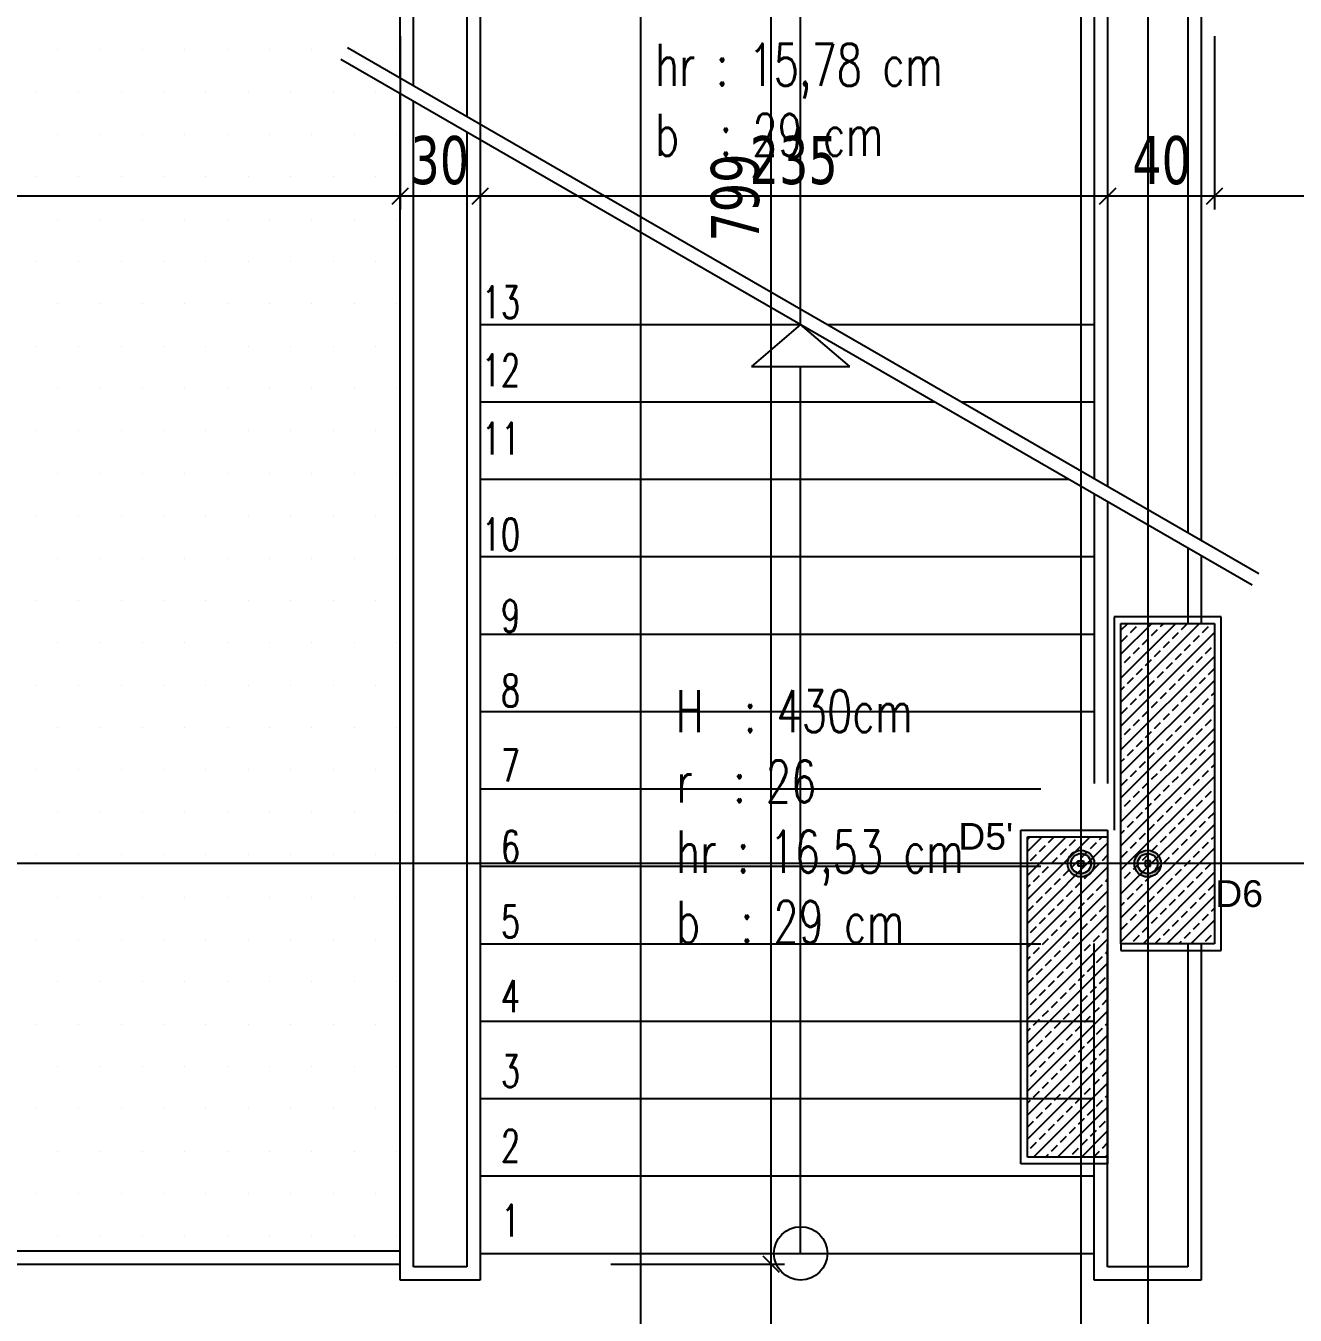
# Model space of a CAD drawing. Header units: millimetres. Extents: x 43168.9 to 43194.6, y -25545.1 to -25543.4.
# Drawn here: x 43173.0988 to 43173.1939, y -25544.2578 to -25544.1611 of the extents above; entities that cross this region are included whole.
import ezdxf
from ezdxf.enums import TextEntityAlignment as Align

# ---------------------------------------------------------------- set-up
doc = ezdxf.new("R2010")
doc.units = ezdxf.units.MM
doc.header["$LTSCALE"] = 200
doc.linetypes.add('DASHDOT2', pattern=[0.5, 0.25, -0.125, 0, -0.125])
for name, color, linetype in [('aks_sgh', 5, 'DASHDOT2'), ('cam_sgh', 1, 'Continuous'), ('kolon-b.a_sgh', 6, 'Continuous'), ('merdi_sgh', 3, 'Continuous'), ('olcuic_sgh', 183, 'Continuous'), ('sembol_sgh', 8, 'Continuous'), ('siva_sgh', 145, 'Continuous'), ('tarama-betonarme_sgh', 223, 'Continuous'), ('tarama-zemin_sgh', 197, 'Continuous'), ('yazi-merdi_sgh', 9, 'Continuous')]:
    doc.layers.add(name, color=color, linetype=linetype)
doc.styles.add('1-200', font='arial.ttf', dxfattribs={"height": 60})
doc.styles.add('dim', font='VERDANA.TTF', dxfattribs={"width": 0.7})
doc.styles.add('text3', font='simplex8.shx', dxfattribs={"width": 0.7})

msp = doc.modelspace()

# ---------------------------------------------------------------- hatches: boundary and pattern name
h = msp.add_hatch(color=256)
edge = h.paths.add_edge_path()
edge.add_arc((43173.177879, -25544.223919), 0.001, 0, 360)
edge = h.paths.add_edge_path(flags=16)
edge.add_arc((43173.177879, -25544.223919), 0.00075, 0, 360)
h = msp.add_hatch(color=256)
edge = h.paths.add_edge_path()
edge.add_arc((43173.182879, -25544.223919), 0.001, 0, 360)
edge = h.paths.add_edge_path(flags=16)
edge.add_arc((43173.182879, -25544.223919), 0.00075, 0, 360)

# ---------------------------------------------------------------- linework, layer by layer
at = {"color": 0, "linetype": 'ByBlock', "lineweight": -2}
for p, q in [((43173.127479, -25544.173319), (43173.126279, -25544.174519)), ((43173.126279, -25544.174519), (43173.127479, -25544.173319)), ((43173.133479, -25544.173319), (43173.132279, -25544.174519)), ((43173.132279, -25544.174519), (43173.133479, -25544.173319)), ((43173.18048, -25544.173319), (43173.17928, -25544.174519)), ((43173.17928, -25544.174519), (43173.18048, -25544.173319)), ((43173.18848, -25544.173319), (43173.18728, -25544.174519)), ((43173.18728, -25544.174519), (43173.18848, -25544.173319)), ((43173.177679, -25544.224119), (43173.177679, -25544.223719)), ((43173.177679, -25544.223719), (43173.178079, -25544.223719)), ((43173.177808, -25544.223849), (43173.17795, -25544.22399)), ((43173.177808, -25544.22399), (43173.17795, -25544.223849)), ((43173.178079, -25544.223719), (43173.178079, -25544.224119)), ((43173.183079, -25544.223719), (43173.182679, -25544.223719)), ((43173.182679, -25544.223719), (43173.182679, -25544.224119)), ((43173.18295, -25544.223849), (43173.182808, -25544.22399)), ((43173.18295, -25544.22399), (43173.182808, -25544.223849)), ((43173.183079, -25544.224119), (43173.183079, -25544.223719)), ((43173.178079, -25544.224119), (43173.177679, -25544.224119)), ((43173.182679, -25544.224119), (43173.183079, -25544.224119)), ((43173.155265, -25544.254519), (43173.154065, -25544.253319)), ((43173.154065, -25544.253319), (43173.155265, -25544.254519))]:
    msp.add_line(p, q, dxfattribs=at)
at = {"color": 0}
for p, q in [((43173.15688, -25544.183519), (43173.153205, -25544.186669)), ((43173.160555, -25544.186669), (43173.15688, -25544.183519)), ((43173.153205, -25544.186669), (43173.160555, -25544.186669))]:
    msp.add_line(p, q, dxfattribs=at)
at = {"color": 0, "linetype": 'Continuous', "lineweight": -2}
for centre, radius in [((43173.177879, -25544.223919), 0.001), ((43173.182879, -25544.223919), 0.001), ((43173.177879, -25544.223919), 0.00075), ((43173.182879, -25544.223919), 0.00075)]:
    msp.add_circle(centre, radius, dxfattribs=at)
at = {"layer": 'aks_sgh'}
for p, q in [((43173.144879, -25543.740919), (43173.144879, -25544.609919)), ((43173.177879, -25543.740919), (43173.177879, -25544.609919)), ((43173.182879, -25543.740919), (43173.182879, -25544.609919)), ((43173.44688, -25544.223919), (43172.644878, -25544.223919))]:
    msp.add_line(p, q, dxfattribs=at)
at = {"layer": 'cam_sgh'}
for p, q in [((43173.00288, -25544.252919), (43173.126878, -25544.252919)), ((43173.00288, -25544.253919), (43173.126878, -25544.253919))]:
    msp.add_line(p, q, dxfattribs=at)
at = {"layer": 'kolon-b.a_sgh'}
for p, q in [((43173.180879, -25544.205919), (43173.187879, -25544.205919)), ((43173.180879, -25544.229919), (43173.180879, -25544.205919)), ((43173.187879, -25544.205919), (43173.187879, -25544.229919)), ((43173.173879, -25544.221919), (43173.179879, -25544.221919)), ((43173.173879, -25544.245919), (43173.173879, -25544.221919)), ((43173.179879, -25544.221919), (43173.179879, -25544.245919)), ((43173.187879, -25544.229919), (43173.180879, -25544.229919)), ((43173.179879, -25544.245919), (43173.173879, -25544.245919))]:
    msp.add_line(p, q, dxfattribs=at)
at = {"layer": 'merdi_sgh'}
for p, q in [((43173.17888, -25544.109919), (43173.17888, -25544.195066)), ((43173.17988, -25544.109919), (43173.17988, -25544.195644)), ((43173.18588, -25544.121919), (43173.18588, -25544.199108)), ((43173.18688, -25544.121919), (43173.18688, -25544.199685)), ((43173.126879, -25544.165044), (43173.126879, -25544.154961)), ((43173.127879, -25544.165621), (43173.127879, -25544.155538)), ((43173.131879, -25544.157847), (43173.131879, -25544.167931)), ((43173.132879, -25544.158425), (43173.132879, -25544.168508)), ((43173.122943, -25544.162772), (43173.191196, -25544.202177)), ((43173.122443, -25544.163638), (43173.190696, -25544.203043)), ((43173.126879, -25544.255119), (43173.126879, -25544.166199)), ((43173.127879, -25544.254119), (43173.127879, -25544.166776)), ((43173.131879, -25544.169085), (43173.131879, -25544.254119)), ((43173.132879, -25544.169663), (43173.132879, -25544.255119)), ((43173.132879, -25544.183519), (43173.15688, -25544.183519)), ((43173.15888, -25544.183519), (43173.17888, -25544.183519)), ((43173.132879, -25544.189319), (43173.166925, -25544.189319)), ((43173.168925, -25544.189319), (43173.17888, -25544.189319)), ((43173.132879, -25544.195119), (43173.176971, -25544.195119)), ((43173.17888, -25544.196221), (43173.17888, -25544.217919)), ((43173.17988, -25544.196798), (43173.17988, -25544.217919)), ((43173.18588, -25544.200263), (43173.18588, -25544.205919)), ((43173.132879, -25544.200919), (43173.17888, -25544.200919)), ((43173.18688, -25544.20084), (43173.18688, -25544.205919)), ((43173.132879, -25544.206719), (43173.17888, -25544.206719)), ((43173.132879, -25544.212519), (43173.17888, -25544.212519)), ((43173.132879, -25544.218319), (43173.17488, -25544.218319)), ((43173.132879, -25544.224119), (43173.17488, -25544.224119)), ((43173.132879, -25544.229919), (43173.17488, -25544.229919)), ((43173.178879, -25544.255119), (43173.178879, -25544.22991)), ((43173.179879, -25544.254119), (43173.179879, -25544.229919)), ((43173.185879, -25544.229919), (43173.185879, -25544.254119)), ((43173.186879, -25544.22991), (43173.186879, -25544.255119)), ((43173.132879, -25544.235719), (43173.178879, -25544.235719)), ((43173.132879, -25544.241519), (43173.178879, -25544.241519)), ((43173.132879, -25544.247319), (43173.178879, -25544.247319)), ((43173.132879, -25544.253119), (43173.178879, -25544.253119)), ((43173.131879, -25544.254119), (43173.127879, -25544.254119)), ((43173.185879, -25544.254119), (43173.179879, -25544.254119)), ((43173.132879, -25544.255119), (43173.126879, -25544.255119)), ((43173.186879, -25544.255119), (43173.178879, -25544.255119))]:
    msp.add_line(p, q, dxfattribs=at)
at = {"layer": 'olcuic_sgh'}
for p, q in [((43173.154665, -25544.254169), (43173.154665, -25544.093815)), ((43173.126879, -25544.161919), (43173.126879, -25544.174919)), ((43173.126879, -25544.161919), (43173.126879, -25544.174919)), ((43173.132879, -25544.161919), (43173.132879, -25544.174919)), ((43173.132879, -25544.161919), (43173.132879, -25544.174919)), ((43173.17988, -25544.161919), (43173.17988, -25544.174919)), ((43173.17988, -25544.161919), (43173.17988, -25544.174919)), ((43173.18788, -25544.161919), (43173.18788, -25544.174919)), ((43173.18788, -25544.161919), (43173.18788, -25544.174919)), ((43173.127129, -25544.173919), (43173.00263, -25544.173919)), ((43173.133129, -25544.173919), (43173.126629, -25544.173919)), ((43173.18013, -25544.173919), (43173.132629, -25544.173919)), ((43173.18813, -25544.173919), (43173.17963, -25544.173919)), ((43173.23513, -25544.173919), (43173.18763, -25544.173919)), ((43173.142665, -25544.253919), (43173.155665, -25544.253919)), ((43173.142665, -25544.253919), (43173.155665, -25544.253919)), ((43173.154665, -25544.301169), (43173.154665, -25544.253669))]:
    msp.add_line(p, q, dxfattribs=at)
at = {"layer": 'sembol_sgh'}
for p, q in [((43173.15688, -25544.183519), (43173.15688, -25544.101069)), ((43173.15688, -25544.253119), (43173.15688, -25544.186669))]:
    msp.add_line(p, q, dxfattribs=at)
msp.add_circle((43173.15688, -25544.253119), 0.002, dxfattribs=at)
at = {"layer": 'siva_sgh'}
for p, q in [((43173.188379, -25544.205419), (43173.180379, -25544.205419)), ((43173.180379, -25544.205419), (43173.180379, -25544.221419)), ((43173.188379, -25544.230419), (43173.188379, -25544.205419)), ((43173.173379, -25544.246419), (43173.173379, -25544.221419)), ((43173.173379, -25544.221419), (43173.179879, -25544.221419)), ((43173.179879, -25544.221419), (43173.179879, -25544.221919)), ((43173.180879, -25544.229919), (43173.180879, -25544.230419)), ((43173.180879, -25544.230419), (43173.188379, -25544.230419)), ((43173.179879, -25544.245919), (43173.179879, -25544.246419)), ((43173.179879, -25544.246419), (43173.173379, -25544.246419))]:
    msp.add_line(p, q, dxfattribs=at)
at = {"layer": 'tarama-betonarme_sgh'}
for p, q in [((43173.180879, -25544.206424), (43173.181383, -25544.205919)), ((43173.180879, -25544.20822), (43173.183179, -25544.205919)), ((43173.180879, -25544.210016), (43173.184975, -25544.205919)), ((43173.180879, -25544.211812), (43173.186771, -25544.205919)), ((43173.180879, -25544.213608), (43173.187879, -25544.206608)), ((43173.181598, -25544.206603), (43173.182047, -25544.206153)), ((43173.182272, -25544.205929), (43173.182281, -25544.205919)), ((43173.18317, -25544.206827), (43173.183619, -25544.206378)), ((43173.183843, -25544.206153), (43173.184077, -25544.205919)), ((43173.184741, -25544.207052), (43173.18519, -25544.206603)), ((43173.185415, -25544.206378), (43173.185864, -25544.205929)), ((43173.186986, -25544.206603), (43173.187435, -25544.206153)), ((43173.18766, -25544.205929), (43173.187669, -25544.205919)), ((43173.180925, -25544.207276), (43173.181374, -25544.206827)), ((43173.182496, -25544.207501), (43173.182945, -25544.207052)), ((43173.184068, -25544.207725), (43173.184517, -25544.207276)), ((43173.185639, -25544.20795), (43173.186088, -25544.207501)), ((43173.186313, -25544.207276), (43173.186762, -25544.206827)), ((43173.180879, -25544.215404), (43173.187879, -25544.208404)), ((43173.181149, -25544.208848), (43173.181598, -25544.208399)), ((43173.181823, -25544.208174), (43173.182272, -25544.207725)), ((43173.183394, -25544.208399), (43173.183843, -25544.20795)), ((43173.184966, -25544.208623), (43173.185415, -25544.208174)), ((43173.186537, -25544.208848), (43173.186986, -25544.208399)), ((43173.187211, -25544.208174), (43173.18766, -25544.207725)), ((43173.180879, -25544.209118), (43173.180925, -25544.209072)), ((43173.182047, -25544.209746), (43173.182496, -25544.209297)), ((43173.182721, -25544.209072), (43173.18317, -25544.208623)), ((43173.184292, -25544.209297), (43173.184741, -25544.208848)), ((43173.185864, -25544.209521), (43173.186313, -25544.209072)), ((43173.187435, -25544.209746), (43173.187879, -25544.209302)), ((43173.180879, -25544.2172), (43173.187879, -25544.2102)), ((43173.181374, -25544.210419), (43173.181823, -25544.20997)), ((43173.182945, -25544.210644), (43173.183394, -25544.210195)), ((43173.183619, -25544.20997), (43173.184068, -25544.209521)), ((43173.184517, -25544.210868), (43173.184966, -25544.210419)), ((43173.18519, -25544.210195), (43173.185639, -25544.209746)), ((43173.186762, -25544.210419), (43173.187211, -25544.20997)), ((43173.180879, -25544.210914), (43173.181149, -25544.210644)), ((43173.182272, -25544.211317), (43173.182721, -25544.210868)), ((43173.183843, -25544.211542), (43173.184292, -25544.211093)), ((43173.185415, -25544.211766), (43173.185864, -25544.211317)), ((43173.186088, -25544.211093), (43173.186537, -25544.210644)), ((43173.18766, -25544.211317), (43173.187879, -25544.211098)), ((43173.180879, -25544.218996), (43173.187879, -25544.211996)), ((43173.180925, -25544.212664), (43173.181374, -25544.212215)), ((43173.181598, -25544.211991), (43173.182047, -25544.211542)), ((43173.18317, -25544.212215), (43173.183619, -25544.211766)), ((43173.184741, -25544.21244), (43173.18519, -25544.211991)), ((43173.186313, -25544.212664), (43173.186762, -25544.212215)), ((43173.186986, -25544.211991), (43173.187435, -25544.211542)), ((43173.181823, -25544.213562), (43173.182272, -25544.213113)), ((43173.182496, -25544.212889), (43173.182945, -25544.21244)), ((43173.183394, -25544.213787), (43173.183843, -25544.213338)), ((43173.184068, -25544.213113), (43173.184517, -25544.212664)), ((43173.185639, -25544.213338), (43173.186088, -25544.212889)), ((43173.187211, -25544.213562), (43173.18766, -25544.213113)), ((43173.180879, -25544.220792), (43173.187879, -25544.213792)), ((43173.181149, -25544.214236), (43173.181598, -25544.213787)), ((43173.182721, -25544.21446), (43173.18317, -25544.214011)), ((43173.184292, -25544.214685), (43173.184741, -25544.214236)), ((43173.184966, -25544.214011), (43173.185415, -25544.213562)), ((43173.186537, -25544.214236), (43173.186986, -25544.213787)), ((43173.180879, -25544.214506), (43173.180925, -25544.21446)), ((43173.182047, -25544.215134), (43173.182496, -25544.214685)), ((43173.183619, -25544.215358), (43173.184068, -25544.214909)), ((43173.18519, -25544.215583), (43173.185639, -25544.215134)), ((43173.185864, -25544.214909), (43173.186313, -25544.21446)), ((43173.187435, -25544.215134), (43173.187879, -25544.21469)), ((43173.180879, -25544.222588), (43173.187879, -25544.215588)), ((43173.180879, -25544.216302), (43173.181149, -25544.216032)), ((43173.181374, -25544.215807), (43173.181823, -25544.215358)), ((43173.182272, -25544.216705), (43173.182721, -25544.216256)), ((43173.182945, -25544.216032), (43173.183394, -25544.215583)), ((43173.184517, -25544.216256), (43173.184966, -25544.215807)), ((43173.186088, -25544.216481), (43173.186537, -25544.216032)), ((43173.186762, -25544.215807), (43173.187211, -25544.215358)), ((43173.181598, -25544.217379), (43173.182047, -25544.21693)), ((43173.18317, -25544.217603), (43173.183619, -25544.217154)), ((43173.183843, -25544.21693), (43173.184292, -25544.216481)), ((43173.185415, -25544.217154), (43173.185864, -25544.216705)), ((43173.186986, -25544.217379), (43173.187435, -25544.21693)), ((43173.18766, -25544.216705), (43173.187879, -25544.216486)), ((43173.180879, -25544.224384), (43173.187879, -25544.217384)), ((43173.180925, -25544.218052), (43173.181374, -25544.217603)), ((43173.182496, -25544.218277), (43173.182945, -25544.217828)), ((43173.184068, -25544.218501), (43173.184517, -25544.218052)), ((43173.184741, -25544.217828), (43173.18519, -25544.217379)), ((43173.186313, -25544.218052), (43173.186762, -25544.217603)), ((43173.181823, -25544.21895), (43173.182272, -25544.218501)), ((43173.183394, -25544.219175), (43173.183843, -25544.218726)), ((43173.184966, -25544.219399), (43173.185415, -25544.21895)), ((43173.185639, -25544.218726), (43173.186088, -25544.218277)), ((43173.187211, -25544.21895), (43173.18766, -25544.218501)), ((43173.180879, -25544.22618), (43173.187879, -25544.21918)), ((43173.180879, -25544.219894), (43173.180925, -25544.219848)), ((43173.181149, -25544.219624), (43173.181598, -25544.219175)), ((43173.182047, -25544.220522), (43173.182496, -25544.220073)), ((43173.182721, -25544.219848), (43173.18317, -25544.219399)), ((43173.184292, -25544.220073), (43173.184741, -25544.219624)), ((43173.185864, -25544.220297), (43173.186313, -25544.219848)), ((43173.186537, -25544.219624), (43173.186986, -25544.219175)), ((43173.187435, -25544.220522), (43173.187879, -25544.220078)), ((43173.180879, -25544.227976), (43173.187879, -25544.220976)), ((43173.181374, -25544.221195), (43173.181823, -25544.220746)), ((43173.182945, -25544.22142), (43173.183394, -25544.220971)), ((43173.183619, -25544.220746), (43173.184068, -25544.220297)), ((43173.18519, -25544.220971), (43173.185639, -25544.220522)), ((43173.186762, -25544.221195), (43173.187211, -25544.220746)), ((43173.173879, -25544.223008), (43173.174968, -25544.221919)), ((43173.173879, -25544.224804), (43173.176764, -25544.221919)), ((43173.173879, -25544.2266), (43173.17856, -25544.221919)), ((43173.173879, -25544.22211), (43173.17407, -25544.221919)), ((43173.175448, -25544.222337), (43173.175866, -25544.221919)), ((43173.179264, -25544.222113), (43173.179458, -25544.221919)), ((43173.180879, -25544.22169), (43173.181149, -25544.22142)), ((43173.182272, -25544.222093), (43173.182721, -25544.221644)), ((43173.183843, -25544.222318), (43173.184292, -25544.221869)), ((43173.184517, -25544.221644), (43173.184966, -25544.221195)), ((43173.186088, -25544.221869), (43173.186537, -25544.22142)), ((43173.18766, -25544.222093), (43173.187879, -25544.221874)), ((43173.173879, -25544.228396), (43173.179879, -25544.222396)), ((43173.174774, -25544.223011), (43173.175223, -25544.222562)), ((43173.176346, -25544.223235), (43173.176795, -25544.222786)), ((43173.177019, -25544.222562), (43173.177468, -25544.222113)), ((43173.177917, -25544.22346), (43173.178366, -25544.223011)), ((43173.178591, -25544.222786), (43173.17904, -25544.222337)), ((43173.180879, -25544.229772), (43173.187879, -25544.222772)), ((43173.180925, -25544.22344), (43173.181374, -25544.222991)), ((43173.181598, -25544.222767), (43173.182047, -25544.222318)), ((43173.18317, -25544.222991), (43173.183619, -25544.222542)), ((43173.184741, -25544.223216), (43173.18519, -25544.222767)), ((43173.185415, -25544.222542), (43173.185864, -25544.222093)), ((43173.186313, -25544.22344), (43173.186762, -25544.222991)), ((43173.186986, -25544.222767), (43173.187435, -25544.222318)), ((43173.174101, -25544.223684), (43173.17455, -25544.223235)), ((43173.175672, -25544.223909), (43173.176121, -25544.22346)), ((43173.177244, -25544.224133), (43173.177693, -25544.223684)), ((43173.178815, -25544.224358), (43173.179264, -25544.223909)), ((43173.179489, -25544.223684), (43173.179879, -25544.223294)), ((43173.181823, -25544.224339), (43173.182272, -25544.22389)), ((43173.182496, -25544.223665), (43173.182945, -25544.223216)), ((43173.184068, -25544.22389), (43173.184517, -25544.22344)), ((43173.185639, -25544.224114), (43173.186088, -25544.223665)), ((43173.187211, -25544.224339), (43173.18766, -25544.22389)), ((43173.173879, -25544.230192), (43173.179879, -25544.224192)), ((43173.174325, -25544.225256), (43173.174774, -25544.224807)), ((43173.174999, -25544.224582), (43173.175448, -25544.224133)), ((43173.17657, -25544.224807), (43173.177019, -25544.224358)), ((43173.178142, -25544.225031), (43173.178591, -25544.224582)), ((43173.181149, -25544.225012), (43173.181598, -25544.224563)), ((43173.182528, -25544.229919), (43173.187879, -25544.224568)), ((43173.182721, -25544.225237), (43173.18317, -25544.224788)), ((43173.183394, -25544.224563), (43173.183843, -25544.224114)), ((43173.184966, -25544.224788), (43173.185415, -25544.224339)), ((43173.186537, -25544.225012), (43173.186986, -25544.224563)), ((43173.173879, -25544.225702), (43173.174101, -25544.22548)), ((43173.175223, -25544.226154), (43173.175672, -25544.225705)), ((43173.175897, -25544.22548), (43173.176346, -25544.225031)), ((43173.176795, -25544.226378), (43173.177244, -25544.225929)), ((43173.177468, -25544.225705), (43173.177917, -25544.225256)), ((43173.17904, -25544.225929), (43173.179489, -25544.22548)), ((43173.179713, -25544.225256), (43173.179879, -25544.22509)), ((43173.180879, -25544.225282), (43173.180925, -25544.225237)), ((43173.182047, -25544.22591), (43173.182496, -25544.225461)), ((43173.183619, -25544.226135), (43173.184068, -25544.225686)), ((43173.184292, -25544.225461), (43173.184741, -25544.225012)), ((43173.18519, -25544.226359), (43173.185639, -25544.22591)), ((43173.185864, -25544.225686), (43173.186313, -25544.225237)), ((43173.187435, -25544.22591), (43173.187879, -25544.225466)), ((43173.173879, -25544.231988), (43173.179879, -25544.225988)), ((43173.17455, -25544.226827), (43173.174999, -25544.226378)), ((43173.176121, -25544.227052), (43173.17657, -25544.226603)), ((43173.177693, -25544.227276), (43173.178142, -25544.226827)), ((43173.178366, -25544.226603), (43173.178815, -25544.226154)), ((43173.180879, -25544.227078), (43173.181149, -25544.226808)), ((43173.181374, -25544.226584), (43173.181823, -25544.226135)), ((43173.182945, -25544.226808), (43173.183394, -25544.226359)), ((43173.184324, -25544.229919), (43173.187879, -25544.226364)), ((43173.184517, -25544.227033), (43173.184966, -25544.226584)), ((43173.186088, -25544.227257), (43173.186537, -25544.226808)), ((43173.186762, -25544.226584), (43173.187211, -25544.226135)), ((43173.173879, -25544.227498), (43173.174325, -25544.227052)), ((43173.173879, -25544.233784), (43173.179879, -25544.227784)), ((43173.175448, -25544.227725), (43173.175897, -25544.227276)), ((43173.177019, -25544.22795), (43173.177468, -25544.227501)), ((43173.178591, -25544.228175), (43173.17904, -25544.227725)), ((43173.179264, -25544.227501), (43173.179713, -25544.227052)), ((43173.181598, -25544.228155), (43173.182047, -25544.227706)), ((43173.182272, -25544.227482), (43173.182721, -25544.227033)), ((43173.183843, -25544.227706), (43173.184292, -25544.227257)), ((43173.185415, -25544.227931), (43173.185864, -25544.227482)), ((43173.186986, -25544.228155), (43173.187435, -25544.227706)), ((43173.18766, -25544.227482), (43173.187879, -25544.227262)), ((43173.174101, -25544.229073), (43173.17455, -25544.228624)), ((43173.174774, -25544.228399), (43173.175223, -25544.22795)), ((43173.176346, -25544.228624), (43173.176795, -25544.228175)), ((43173.177917, -25544.228848), (43173.178366, -25544.228399)), ((43173.179489, -25544.229073), (43173.179879, -25544.228682)), ((43173.180925, -25544.228829), (43173.181374, -25544.22838)), ((43173.182496, -25544.229053), (43173.182945, -25544.228604)), ((43173.18317, -25544.22838), (43173.183619, -25544.227931)), ((43173.184741, -25544.228604), (43173.18519, -25544.228155)), ((43173.18612, -25544.229919), (43173.187879, -25544.22816)), ((43173.186313, -25544.228829), (43173.186762, -25544.22838)), ((43173.173879, -25544.23558), (43173.179879, -25544.22958)), ((43173.174999, -25544.229971), (43173.175448, -25544.229522)), ((43173.175672, -25544.229297), (43173.176121, -25544.228848)), ((43173.17657, -25544.230195), (43173.177019, -25544.229746)), ((43173.177244, -25544.229522), (43173.177693, -25544.229073)), ((43173.178815, -25544.229746), (43173.179264, -25544.229297)), ((43173.181823, -25544.229727), (43173.182272, -25544.229278)), ((43173.183426, -25544.229919), (43173.183843, -25544.229502)), ((43173.184068, -25544.229278), (43173.184517, -25544.228829)), ((43173.185222, -25544.229919), (43173.185415, -25544.229727)), ((43173.185639, -25544.229502), (43173.186088, -25544.229053)), ((43173.187211, -25544.229727), (43173.18766, -25544.229278)), ((43173.174325, -25544.230644), (43173.174774, -25544.230195)), ((43173.175897, -25544.230869), (43173.176346, -25544.23042)), ((43173.177468, -25544.231093), (43173.177917, -25544.230644)), ((43173.178142, -25544.23042), (43173.178591, -25544.229971)), ((43173.179713, -25544.230644), (43173.179879, -25544.230478)), ((43173.173879, -25544.23109), (43173.174101, -25544.230869)), ((43173.173879, -25544.237376), (43173.179879, -25544.231376)), ((43173.175223, -25544.231542), (43173.175672, -25544.231093)), ((43173.176795, -25544.231767), (43173.177244, -25544.231318)), ((43173.178366, -25544.231991), (43173.178815, -25544.231542)), ((43173.17904, -25544.231318), (43173.179489, -25544.230869)), ((43173.173879, -25544.232886), (43173.174325, -25544.23244)), ((43173.17455, -25544.232216), (43173.174999, -25544.231767)), ((43173.175448, -25544.233114), (43173.175897, -25544.232665)), ((43173.176121, -25544.23244), (43173.17657, -25544.231991)), ((43173.177693, -25544.232665), (43173.178142, -25544.232216)), ((43173.179264, -25544.232889), (43173.179713, -25544.23244)), ((43173.173879, -25544.239172), (43173.179879, -25544.233172)), ((43173.174774, -25544.233787), (43173.175223, -25544.233338)), ((43173.176346, -25544.234012), (43173.176795, -25544.233563)), ((43173.177019, -25544.233338), (43173.177468, -25544.232889)), ((43173.178591, -25544.233563), (43173.17904, -25544.233114)), ((43173.174101, -25544.234461), (43173.17455, -25544.234012)), ((43173.175672, -25544.234685), (43173.176121, -25544.234236)), ((43173.177244, -25544.23491), (43173.177693, -25544.234461)), ((43173.177917, -25544.234236), (43173.178366, -25544.233787)), ((43173.179489, -25544.234461), (43173.179879, -25544.23407)), ((43173.173879, -25544.240968), (43173.179879, -25544.234968)), ((43173.174325, -25544.236032), (43173.174774, -25544.235583)), ((43173.174999, -25544.235359), (43173.175448, -25544.23491)), ((43173.17657, -25544.235583), (43173.177019, -25544.235134)), ((43173.178142, -25544.235808), (43173.178591, -25544.235359)), ((43173.178815, -25544.235134), (43173.179264, -25544.234685)), ((43173.173879, -25544.236478), (43173.174101, -25544.236257)), ((43173.175223, -25544.23693), (43173.175672, -25544.236481)), ((43173.175897, -25544.236257), (43173.176346, -25544.235808)), ((43173.177468, -25544.236481), (43173.177917, -25544.236032)), ((43173.17904, -25544.236706), (43173.179489, -25544.236257)), ((43173.179713, -25544.236032), (43173.179879, -25544.235866)), ((43173.173879, -25544.242764), (43173.179879, -25544.236764)), ((43173.17455, -25544.237604), (43173.174999, -25544.237155)), ((43173.176121, -25544.237828), (43173.17657, -25544.237379)), ((43173.176795, -25544.237155), (43173.177244, -25544.236706)), ((43173.178366, -25544.237379), (43173.178815, -25544.23693)), ((43173.173879, -25544.238274), (43173.174325, -25544.237828)), ((43173.175448, -25544.238502), (43173.175897, -25544.238053)), ((43173.177019, -25544.238726), (43173.177468, -25544.238277)), ((43173.177693, -25544.238053), (43173.178142, -25544.237604)), ((43173.179264, -25544.238277), (43173.179713, -25544.237828)), ((43173.173879, -25544.244561), (43173.179879, -25544.238561)), ((43173.174101, -25544.239849), (43173.17455, -25544.2394)), ((43173.174774, -25544.239175), (43173.175223, -25544.238726)), ((43173.176346, -25544.2394), (43173.176795, -25544.238951)), ((43173.177917, -25544.239624), (43173.178366, -25544.239175)), ((43173.178591, -25544.238951), (43173.17904, -25544.238502)), ((43173.174316, -25544.245919), (43173.179879, -25544.240357)), ((43173.174999, -25544.240747), (43173.175448, -25544.240298)), ((43173.175672, -25544.240073), (43173.176121, -25544.239624)), ((43173.177244, -25544.240298), (43173.177693, -25544.239849)), ((43173.178815, -25544.240522), (43173.179264, -25544.240073)), ((43173.179489, -25544.239849), (43173.179879, -25544.239459)), ((43173.174325, -25544.24142), (43173.174774, -25544.240971)), ((43173.175897, -25544.241645), (43173.176346, -25544.241196)), ((43173.17657, -25544.240971), (43173.177019, -25544.240522)), ((43173.178142, -25544.241196), (43173.178591, -25544.240747)), ((43173.179713, -25544.24142), (43173.179879, -25544.241255)), ((43173.173879, -25544.241866), (43173.174101, -25544.241645)), ((43173.175223, -25544.242318), (43173.175672, -25544.241869)), ((43173.176112, -25544.245919), (43173.179879, -25544.242153)), ((43173.176795, -25544.242543), (43173.177244, -25544.242094)), ((43173.177468, -25544.241869), (43173.177917, -25544.24142)), ((43173.178366, -25544.242767), (43173.178815, -25544.242318)), ((43173.17904, -25544.242094), (43173.179489, -25544.241645)), ((43173.173879, -25544.243662), (43173.174325, -25544.243216)), ((43173.17455, -25544.242992), (43173.174999, -25544.242543)), ((43173.176121, -25544.243216), (43173.17657, -25544.242767)), ((43173.177693, -25544.243441), (43173.178142, -25544.242992)), ((43173.179264, -25544.243665), (43173.179713, -25544.243216)), ((43173.174774, -25544.244563), (43173.175223, -25544.244114)), ((43173.175448, -25544.24389), (43173.175897, -25544.243441)), ((43173.177019, -25544.244114), (43173.177468, -25544.243665)), ((43173.177908, -25544.245919), (43173.179879, -25544.243949)), ((43173.178591, -25544.244339), (43173.17904, -25544.24389)), ((43173.174101, -25544.245237), (43173.17455, -25544.244788)), ((43173.175672, -25544.245462), (43173.176121, -25544.245012)), ((43173.176346, -25544.244788), (43173.176795, -25544.244339)), ((43173.177244, -25544.245686), (43173.177693, -25544.245237)), ((43173.177917, -25544.245012), (43173.178366, -25544.244563)), ((43173.179489, -25544.245237), (43173.179879, -25544.244847)), ((43173.175214, -25544.245919), (43173.175448, -25544.245686)), ((43173.17701, -25544.245919), (43173.177019, -25544.245911)), ((43173.178815, -25544.245911), (43173.179264, -25544.245462)), ((43173.179704, -25544.245919), (43173.179879, -25544.245745))]:
    msp.add_line(p, q, dxfattribs=at)
at = {"layer": 'tarama-zemin_sgh'}
for p, q in [((43173.101212, -25544.162925), (43173.101212, -25544.162925)), ((43173.104387, -25544.162925), (43173.104387, -25544.162925)), ((43173.107562, -25544.162925), (43173.107562, -25544.162925)), ((43173.110737, -25544.162925), (43173.110737, -25544.162925)), ((43173.113912, -25544.162925), (43173.113912, -25544.162925)), ((43173.117087, -25544.162925), (43173.117087, -25544.162925)), ((43173.120262, -25544.162925), (43173.120262, -25544.162925)), ((43173.123437, -25544.162925), (43173.123437, -25544.162925)), ((43173.126612, -25544.162925), (43173.126612, -25544.162925)), ((43173.099625, -25544.1661), (43173.099625, -25544.1661)), ((43173.1028, -25544.1661), (43173.1028, -25544.1661)), ((43173.105975, -25544.1661), (43173.105975, -25544.1661)), ((43173.10915, -25544.1661), (43173.10915, -25544.1661)), ((43173.112325, -25544.1661), (43173.112325, -25544.1661)), ((43173.1155, -25544.1661), (43173.1155, -25544.1661)), ((43173.118675, -25544.1661), (43173.118675, -25544.1661)), ((43173.12185, -25544.1661), (43173.12185, -25544.1661)), ((43173.125025, -25544.1661), (43173.125025, -25544.1661)), ((43173.101212, -25544.169275), (43173.101212, -25544.169275)), ((43173.104387, -25544.169275), (43173.104387, -25544.169275)), ((43173.107562, -25544.169275), (43173.107562, -25544.169275)), ((43173.110737, -25544.169275), (43173.110737, -25544.169275)), ((43173.113912, -25544.169275), (43173.113912, -25544.169275)), ((43173.117087, -25544.169275), (43173.117087, -25544.169275)), ((43173.120262, -25544.169275), (43173.120262, -25544.169275)), ((43173.123437, -25544.169275), (43173.123437, -25544.169275)), ((43173.126612, -25544.169275), (43173.126612, -25544.169275)), ((43173.099625, -25544.17245), (43173.099625, -25544.17245)), ((43173.1028, -25544.17245), (43173.1028, -25544.17245)), ((43173.105975, -25544.17245), (43173.105975, -25544.17245)), ((43173.10915, -25544.17245), (43173.10915, -25544.17245)), ((43173.112325, -25544.17245), (43173.112325, -25544.17245)), ((43173.1155, -25544.17245), (43173.1155, -25544.17245)), ((43173.118675, -25544.17245), (43173.118675, -25544.17245)), ((43173.12185, -25544.17245), (43173.12185, -25544.17245)), ((43173.125025, -25544.17245), (43173.125025, -25544.17245)), ((43173.101212, -25544.175625), (43173.101212, -25544.175625)), ((43173.104387, -25544.175625), (43173.104387, -25544.175625)), ((43173.107562, -25544.175625), (43173.107562, -25544.175625)), ((43173.110737, -25544.175625), (43173.110737, -25544.175625)), ((43173.113912, -25544.175625), (43173.113912, -25544.175625)), ((43173.117087, -25544.175625), (43173.117087, -25544.175625)), ((43173.120262, -25544.175625), (43173.120262, -25544.175625)), ((43173.123437, -25544.175625), (43173.123437, -25544.175625)), ((43173.126612, -25544.175625), (43173.126612, -25544.175625)), ((43173.099625, -25544.1788), (43173.099625, -25544.1788)), ((43173.1028, -25544.1788), (43173.1028, -25544.1788)), ((43173.105975, -25544.1788), (43173.105975, -25544.1788)), ((43173.10915, -25544.1788), (43173.10915, -25544.1788)), ((43173.112325, -25544.1788), (43173.112325, -25544.1788)), ((43173.1155, -25544.1788), (43173.1155, -25544.1788)), ((43173.118675, -25544.1788), (43173.118675, -25544.1788)), ((43173.12185, -25544.1788), (43173.12185, -25544.1788)), ((43173.125025, -25544.1788), (43173.125025, -25544.1788)), ((43173.101212, -25544.181975), (43173.101212, -25544.181975)), ((43173.104387, -25544.181975), (43173.104387, -25544.181975)), ((43173.107562, -25544.181975), (43173.107562, -25544.181975)), ((43173.110737, -25544.181975), (43173.110737, -25544.181975)), ((43173.113912, -25544.181975), (43173.113912, -25544.181975)), ((43173.117087, -25544.181975), (43173.117087, -25544.181975)), ((43173.120262, -25544.181975), (43173.120262, -25544.181975)), ((43173.123437, -25544.181975), (43173.123437, -25544.181975)), ((43173.126612, -25544.181975), (43173.126612, -25544.181975)), ((43173.099625, -25544.18515), (43173.099625, -25544.18515)), ((43173.1028, -25544.18515), (43173.1028, -25544.18515)), ((43173.105975, -25544.18515), (43173.105975, -25544.18515)), ((43173.10915, -25544.18515), (43173.10915, -25544.18515)), ((43173.112325, -25544.18515), (43173.112325, -25544.18515)), ((43173.1155, -25544.18515), (43173.1155, -25544.18515)), ((43173.118675, -25544.18515), (43173.118675, -25544.18515)), ((43173.12185, -25544.18515), (43173.12185, -25544.18515)), ((43173.125025, -25544.18515), (43173.125025, -25544.18515)), ((43173.101212, -25544.188325), (43173.101212, -25544.188325)), ((43173.104387, -25544.188325), (43173.104387, -25544.188325)), ((43173.107562, -25544.188325), (43173.107562, -25544.188325)), ((43173.110737, -25544.188325), (43173.110737, -25544.188325)), ((43173.113912, -25544.188325), (43173.113912, -25544.188325)), ((43173.117087, -25544.188325), (43173.117087, -25544.188325)), ((43173.120262, -25544.188325), (43173.120262, -25544.188325)), ((43173.123437, -25544.188325), (43173.123437, -25544.188325)), ((43173.126612, -25544.188325), (43173.126612, -25544.188325)), ((43173.099625, -25544.1915), (43173.099625, -25544.1915)), ((43173.1028, -25544.1915), (43173.1028, -25544.1915)), ((43173.105975, -25544.1915), (43173.105975, -25544.1915)), ((43173.10915, -25544.1915), (43173.10915, -25544.1915)), ((43173.112325, -25544.1915), (43173.112325, -25544.1915)), ((43173.1155, -25544.1915), (43173.1155, -25544.1915)), ((43173.118675, -25544.1915), (43173.118675, -25544.1915)), ((43173.12185, -25544.1915), (43173.12185, -25544.1915)), ((43173.125025, -25544.1915), (43173.125025, -25544.1915)), ((43173.101212, -25544.194675), (43173.101212, -25544.194675)), ((43173.104387, -25544.194675), (43173.104387, -25544.194675)), ((43173.107562, -25544.194675), (43173.107562, -25544.194675)), ((43173.110737, -25544.194675), (43173.110737, -25544.194675)), ((43173.113912, -25544.194675), (43173.113912, -25544.194675)), ((43173.117087, -25544.194675), (43173.117087, -25544.194675)), ((43173.120262, -25544.194675), (43173.120262, -25544.194675)), ((43173.123437, -25544.194675), (43173.123437, -25544.194675)), ((43173.126612, -25544.194675), (43173.126612, -25544.194675)), ((43173.099625, -25544.19785), (43173.099625, -25544.19785)), ((43173.1028, -25544.19785), (43173.1028, -25544.19785)), ((43173.105975, -25544.19785), (43173.105975, -25544.19785)), ((43173.10915, -25544.19785), (43173.10915, -25544.19785)), ((43173.112325, -25544.19785), (43173.112325, -25544.19785)), ((43173.1155, -25544.19785), (43173.1155, -25544.19785)), ((43173.118675, -25544.19785), (43173.118675, -25544.19785)), ((43173.12185, -25544.19785), (43173.12185, -25544.19785)), ((43173.125025, -25544.19785), (43173.125025, -25544.19785)), ((43173.101212, -25544.201025), (43173.101212, -25544.201025)), ((43173.104387, -25544.201025), (43173.104387, -25544.201025)), ((43173.107562, -25544.201025), (43173.107562, -25544.201025)), ((43173.110737, -25544.201025), (43173.110737, -25544.201025)), ((43173.113912, -25544.201025), (43173.113912, -25544.201025)), ((43173.117087, -25544.201025), (43173.117087, -25544.201025)), ((43173.120262, -25544.201025), (43173.120262, -25544.201025)), ((43173.123437, -25544.201025), (43173.123437, -25544.201025)), ((43173.126612, -25544.201025), (43173.126612, -25544.201025)), ((43173.099625, -25544.2042), (43173.099625, -25544.2042)), ((43173.1028, -25544.2042), (43173.1028, -25544.2042)), ((43173.105975, -25544.2042), (43173.105975, -25544.2042)), ((43173.10915, -25544.2042), (43173.10915, -25544.2042)), ((43173.112325, -25544.2042), (43173.112325, -25544.2042)), ((43173.1155, -25544.2042), (43173.1155, -25544.2042)), ((43173.118675, -25544.2042), (43173.118675, -25544.2042)), ((43173.12185, -25544.2042), (43173.12185, -25544.2042)), ((43173.125025, -25544.2042), (43173.125025, -25544.2042)), ((43173.101212, -25544.207375), (43173.101212, -25544.207375)), ((43173.104387, -25544.207375), (43173.104387, -25544.207375)), ((43173.107562, -25544.207375), (43173.107562, -25544.207375)), ((43173.110737, -25544.207375), (43173.110737, -25544.207375)), ((43173.113912, -25544.207375), (43173.113912, -25544.207375)), ((43173.117087, -25544.207375), (43173.117087, -25544.207375)), ((43173.120262, -25544.207375), (43173.120262, -25544.207375)), ((43173.123437, -25544.207375), (43173.123437, -25544.207375)), ((43173.126612, -25544.207375), (43173.126612, -25544.207375)), ((43173.099625, -25544.21055), (43173.099625, -25544.21055)), ((43173.1028, -25544.21055), (43173.1028, -25544.21055)), ((43173.105975, -25544.21055), (43173.105975, -25544.21055)), ((43173.10915, -25544.21055), (43173.10915, -25544.21055)), ((43173.112325, -25544.21055), (43173.112325, -25544.21055)), ((43173.1155, -25544.21055), (43173.1155, -25544.21055)), ((43173.118675, -25544.21055), (43173.118675, -25544.21055)), ((43173.12185, -25544.21055), (43173.12185, -25544.21055)), ((43173.125025, -25544.21055), (43173.125025, -25544.21055)), ((43173.101212, -25544.213725), (43173.101212, -25544.213725)), ((43173.104387, -25544.213725), (43173.104387, -25544.213725)), ((43173.107562, -25544.213725), (43173.107562, -25544.213725)), ((43173.110737, -25544.213725), (43173.110737, -25544.213725)), ((43173.113912, -25544.213725), (43173.113912, -25544.213725)), ((43173.117087, -25544.213725), (43173.117087, -25544.213725)), ((43173.120262, -25544.213725), (43173.120262, -25544.213725)), ((43173.123437, -25544.213725), (43173.123437, -25544.213725)), ((43173.126612, -25544.213725), (43173.126612, -25544.213725)), ((43173.099625, -25544.2169), (43173.099625, -25544.2169)), ((43173.1028, -25544.2169), (43173.1028, -25544.2169)), ((43173.105975, -25544.2169), (43173.105975, -25544.2169)), ((43173.10915, -25544.2169), (43173.10915, -25544.2169)), ((43173.112325, -25544.2169), (43173.112325, -25544.2169)), ((43173.1155, -25544.2169), (43173.1155, -25544.2169)), ((43173.118675, -25544.2169), (43173.118675, -25544.2169)), ((43173.12185, -25544.2169), (43173.12185, -25544.2169)), ((43173.125025, -25544.2169), (43173.125025, -25544.2169)), ((43173.101212, -25544.220075), (43173.101212, -25544.220075)), ((43173.104387, -25544.220075), (43173.104387, -25544.220075)), ((43173.107562, -25544.220075), (43173.107562, -25544.220075)), ((43173.110737, -25544.220075), (43173.110737, -25544.220075)), ((43173.113912, -25544.220075), (43173.113912, -25544.220075)), ((43173.117087, -25544.220075), (43173.117087, -25544.220075)), ((43173.120262, -25544.220075), (43173.120262, -25544.220075)), ((43173.123437, -25544.220075), (43173.123437, -25544.220075)), ((43173.126612, -25544.220075), (43173.126612, -25544.220075)), ((43173.099625, -25544.22325), (43173.099625, -25544.22325)), ((43173.1028, -25544.22325), (43173.1028, -25544.22325)), ((43173.105975, -25544.22325), (43173.105975, -25544.22325)), ((43173.10915, -25544.22325), (43173.10915, -25544.22325)), ((43173.112325, -25544.22325), (43173.112325, -25544.22325)), ((43173.1155, -25544.22325), (43173.1155, -25544.22325)), ((43173.118675, -25544.22325), (43173.118675, -25544.22325)), ((43173.12185, -25544.22325), (43173.12185, -25544.22325)), ((43173.125025, -25544.22325), (43173.125025, -25544.22325)), ((43173.101212, -25544.226425), (43173.101212, -25544.226425)), ((43173.104387, -25544.226425), (43173.104387, -25544.226425)), ((43173.107562, -25544.226425), (43173.107562, -25544.226425)), ((43173.110737, -25544.226425), (43173.110737, -25544.226425)), ((43173.113912, -25544.226425), (43173.113912, -25544.226425)), ((43173.117087, -25544.226425), (43173.117087, -25544.226425)), ((43173.120262, -25544.226425), (43173.120262, -25544.226425)), ((43173.123437, -25544.226425), (43173.123437, -25544.226425)), ((43173.126612, -25544.226425), (43173.126612, -25544.226425)), ((43173.099625, -25544.2296), (43173.099625, -25544.2296)), ((43173.1028, -25544.2296), (43173.1028, -25544.2296)), ((43173.105975, -25544.2296), (43173.105975, -25544.2296)), ((43173.10915, -25544.2296), (43173.10915, -25544.2296)), ((43173.112325, -25544.2296), (43173.112325, -25544.2296)), ((43173.1155, -25544.2296), (43173.1155, -25544.2296)), ((43173.118675, -25544.2296), (43173.118675, -25544.2296)), ((43173.12185, -25544.2296), (43173.12185, -25544.2296)), ((43173.125025, -25544.2296), (43173.125025, -25544.2296)), ((43173.101212, -25544.232775), (43173.101212, -25544.232775)), ((43173.104387, -25544.232775), (43173.104387, -25544.232775)), ((43173.107562, -25544.232775), (43173.107562, -25544.232775)), ((43173.110737, -25544.232775), (43173.110737, -25544.232775)), ((43173.113912, -25544.232775), (43173.113912, -25544.232775)), ((43173.117087, -25544.232775), (43173.117087, -25544.232775)), ((43173.120262, -25544.232775), (43173.120262, -25544.232775)), ((43173.123437, -25544.232775), (43173.123437, -25544.232775)), ((43173.126612, -25544.232775), (43173.126612, -25544.232775)), ((43173.099625, -25544.23595), (43173.099625, -25544.23595)), ((43173.1028, -25544.23595), (43173.1028, -25544.23595)), ((43173.105975, -25544.23595), (43173.105975, -25544.23595)), ((43173.10915, -25544.23595), (43173.10915, -25544.23595)), ((43173.112325, -25544.23595), (43173.112325, -25544.23595)), ((43173.1155, -25544.23595), (43173.1155, -25544.23595)), ((43173.118675, -25544.23595), (43173.118675, -25544.23595)), ((43173.12185, -25544.23595), (43173.12185, -25544.23595)), ((43173.125025, -25544.23595), (43173.125025, -25544.23595)), ((43173.101212, -25544.239125), (43173.101212, -25544.239125)), ((43173.104387, -25544.239125), (43173.104387, -25544.239125)), ((43173.107562, -25544.239125), (43173.107562, -25544.239125)), ((43173.110737, -25544.239125), (43173.110737, -25544.239125)), ((43173.113912, -25544.239125), (43173.113912, -25544.239125)), ((43173.117087, -25544.239125), (43173.117087, -25544.239125)), ((43173.120262, -25544.239125), (43173.120262, -25544.239125)), ((43173.123437, -25544.239125), (43173.123437, -25544.239125)), ((43173.126612, -25544.239125), (43173.126612, -25544.239125)), ((43173.099625, -25544.2423), (43173.099625, -25544.2423)), ((43173.1028, -25544.2423), (43173.1028, -25544.2423)), ((43173.105975, -25544.2423), (43173.105975, -25544.2423)), ((43173.10915, -25544.2423), (43173.10915, -25544.2423)), ((43173.112325, -25544.2423), (43173.112325, -25544.2423)), ((43173.1155, -25544.2423), (43173.1155, -25544.2423)), ((43173.118675, -25544.2423), (43173.118675, -25544.2423)), ((43173.12185, -25544.2423), (43173.12185, -25544.2423)), ((43173.125025, -25544.2423), (43173.125025, -25544.2423)), ((43173.101212, -25544.245475), (43173.101212, -25544.245475)), ((43173.104387, -25544.245475), (43173.104387, -25544.245475)), ((43173.107562, -25544.245475), (43173.107562, -25544.245475)), ((43173.110737, -25544.245475), (43173.110737, -25544.245475)), ((43173.113912, -25544.245475), (43173.113912, -25544.245475)), ((43173.117087, -25544.245475), (43173.117087, -25544.245475)), ((43173.120262, -25544.245475), (43173.120262, -25544.245475)), ((43173.123437, -25544.245475), (43173.123437, -25544.245475)), ((43173.126612, -25544.245475), (43173.126612, -25544.245475)), ((43173.099625, -25544.24865), (43173.099625, -25544.24865)), ((43173.1028, -25544.24865), (43173.1028, -25544.24865)), ((43173.105975, -25544.24865), (43173.105975, -25544.24865)), ((43173.10915, -25544.24865), (43173.10915, -25544.24865)), ((43173.112325, -25544.24865), (43173.112325, -25544.24865)), ((43173.1155, -25544.24865), (43173.1155, -25544.24865)), ((43173.118675, -25544.24865), (43173.118675, -25544.24865)), ((43173.12185, -25544.24865), (43173.12185, -25544.24865)), ((43173.125025, -25544.24865), (43173.125025, -25544.24865)), ((43173.101212, -25544.251825), (43173.101212, -25544.251825)), ((43173.104387, -25544.251825), (43173.104387, -25544.251825)), ((43173.107562, -25544.251825), (43173.107562, -25544.251825)), ((43173.110737, -25544.251825), (43173.110737, -25544.251825)), ((43173.113912, -25544.251825), (43173.113912, -25544.251825)), ((43173.117087, -25544.251825), (43173.117087, -25544.251825)), ((43173.120262, -25544.251825), (43173.120262, -25544.251825)), ((43173.123437, -25544.251825), (43173.123437, -25544.251825)), ((43173.126612, -25544.251825), (43173.126612, -25544.251825))]:
    msp.add_line(p, q, dxfattribs=at)

# ---------------------------------------------------------------- texts
at = {"layer": 'aks_sgh', "style": '1-200'}
for s, rotation, p in [("D5'", 359.99999, (43173.168695, -25544.222871)), ('D6', 0.00001, (43173.187945, -25544.227165))]:
    msp.add_text(s, height=0.002, rotation=rotation, dxfattribs=at).set_placement(p)
at = {"layer": 'olcuic_sgh', "color": 2, "style": 'dim', "width": 0.7}
for s, p in [('30', (43173.127648, -25544.173007)), ('235', (43173.15306, -25544.173007)), ('40', (43173.181725, -25544.173008))]:
    msp.add_text(s, height=0.0036, dxfattribs=at).set_placement(p)
msp.add_text('799', height=0.0036, rotation=90, dxfattribs=at).set_placement((43173.153758, -25544.177313))
at = {"layer": 'yazi-merdi_sgh', "style": 'text3', "width": 0.7}
for s, p in [('hr : 15,78 cm', (43173.145985, -25544.165641)), ('b  : 29 cm', (43173.145987, -25544.170903)), ('H  : 430cm', (43173.147518, -25544.214071)), ('r  : 26', (43173.147565, -25544.219333)), ('hr : 16,53 cm', (43173.147562, -25544.224596)), ('b  : 29 cm', (43173.147563, -25544.229859))]:
    msp.add_text(s, height=0.00315, dxfattribs=at).set_placement(p)
for s, p in [('13', (43173.135866, -25544.183059)), ('12', (43173.135866, -25544.188159)), ('11', (43173.135866, -25544.193271)), ('10', (43173.135866, -25544.200459)), ('9', (43173.135866, -25544.206559)), ('8', (43173.135866, -25544.212159)), ('7', (43173.135866, -25544.217759)), ('6', (43173.135866, -25544.223859)), ('5', (43173.135866, -25544.229459)), ('4', (43173.135866, -25544.235059)), ('3', (43173.135866, -25544.240659)), ('2', (43173.135866, -25544.246259)), ('1', (43173.135866, -25544.251859))]:
    msp.add_text(s, height=0.0024, dxfattribs=at).set_placement(p, align=Align.RIGHT)

doc.saveas('drawing.dxf')
